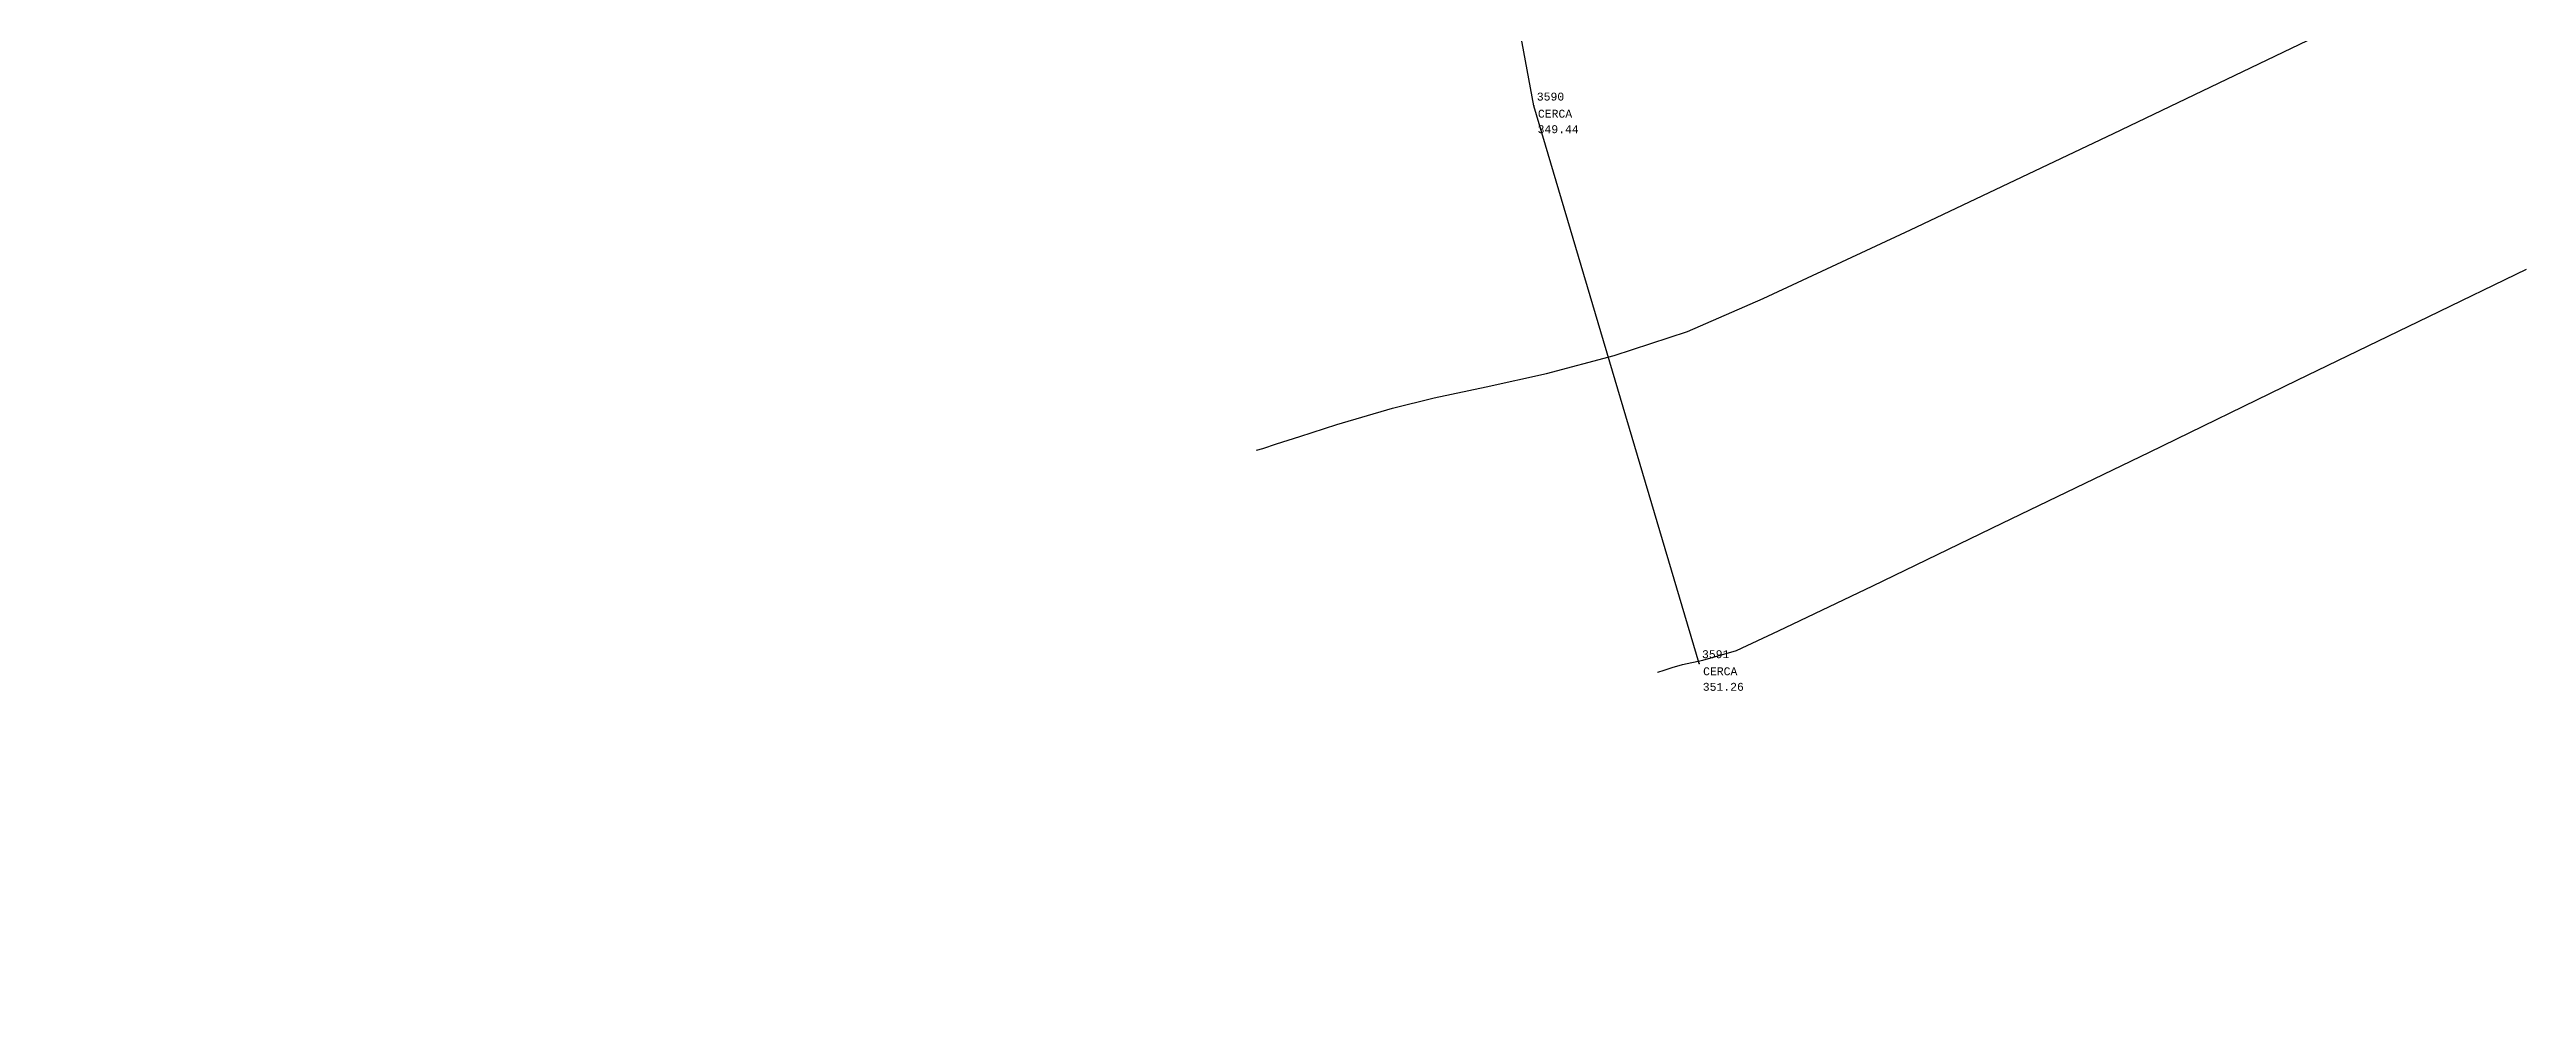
# Model space of a CAD drawing. Header units: metres. Extents: x 5050628 to 5051715, y 2427226 to 2427693.
# Drawn here: x 5051514.65 to 5051530.3, y 2427635.53 to 2427641.52 of the extents above; entities that cross this region are included whole.
import ezdxf
from ezdxf.enums import TextEntityAlignment as Align

# ---------------------------------------------------------------- set-up
doc = ezdxf.new("R2010")
doc.units = ezdxf.units.M
for name, color, linetype in [('C-TOPO-MINR-N', 11, 'Continuous'), ('Cerca', 90, 'FENCELINE2'), ('CVL_PUNTO', 2, 'Continuous'), ('CVL_PUNTO_COR', 2, 'Continuous'), ('CVL_PUNTO_NUM', 2, 'Continuous')]:
    doc.layers.add(name, color=color, linetype=linetype)
doc.styles.add('MONOTXT4', font='monotxt4.shx')
doc.linetypes.add('FENCELINE2', pattern='A,0.25,-0.1,[132,ltypeshp.shx,S=0.1,R=0,X=-0.1,Y=0],-0.1,1', length=1.45)

msp = doc.modelspace()

# ---------------------------------------------------------------- linework, layer by layer
at = {"layer": 'C-TOPO-MINR-N', "color": 32, "linetype": 'Continuous', "lineweight": -3}
for points in [[(5051522.278, 2427638.993, 350.966), (5051522.317, 2427639.005, 350.966), (5051522.404, 2427639.033, 350.966), (5051522.552, 2427639.081, 350.966), (5051522.785, 2427639.155, 350.966), (5051523.136, 2427639.26, 350.966), (5051523.401, 2427639.324, 350.966), (5051523.728, 2427639.393, 350.966), (5051524.11, 2427639.478, 350.966), (5051524.537, 2427639.591, 350.966), (5051525.001, 2427639.744, 350.966), (5051525.479, 2427639.952, 350.966), (5051526.41, 2427640.385, 350.966), (5051527.694, 2427640.993, 350.966), (5051529.228, 2427641.728, 350.966)], [(5051524.812, 2427637.591, 351.966), (5051524.82, 2427637.594, 351.966), (5051524.847, 2427637.602, 351.966), (5051524.904, 2427637.62, 351.966), (5051524.97, 2427637.64, 351.966), (5051525.099, 2427637.668, 351.966), (5051525.312, 2427637.729, 351.966), (5051525.577, 2427637.852, 351.966), (5051526.172, 2427638.137, 351.966), (5051526.99, 2427638.532, 351.966), (5051527.921, 2427638.982, 351.966), (5051528.856, 2427639.436, 351.966), (5051529.687, 2427639.839, 351.966), (5051530.304, 2427640.138, 351.966)]]:
    msp.add_polyline3d(points, dxfattribs=at)
at = {"layer": 'Cerca', "elevation": 351.725, "flags": 128}
msp.add_lwpolyline([(5051525.075, 2427637.647), (5051524.031, 2427641.169), (5051523.024, 2427646.608), (5051515.042, 2427646.506), (5051509.816, 2427646.085), (5051504.594, 2427645.357), (5051498.558, 2427644.607), (5051499.724, 2427635.531)], dxfattribs=at)
at = {"layer": 'CVL_PUNTO', "color": 4}
for p in [(5051524.031, 2427641.169, 349.908), (5051524.031, 2427641.169, 349.908), (5051525.075, 2427637.647, 351.725), (5051525.075, 2427637.647, 351.725)]:
    msp.add_point(p, dxfattribs=at)

# ---------------------------------------------------------------- texts
at = {"layer": 'CVL_PUNTO_COR', "color": 4, "style": 'MONOTXT4'}
for s, p in [('349.44', (5051524.054, 2427641.046, 349.908)), ('351.26', (5051525.098, 2427637.524, 351.725))]:
    msp.add_text(s, height=0.05, dxfattribs=at).set_placement(p, align=Align.TOP_LEFT)
at = {"layer": 'CVL_PUNTO_NUM', "color": 4, "style": 'MONOTXT4'}
for s, p in [('3590', (5051524.049, 2427641.187, 349.908)), ('3591', (5051525.093, 2427637.665, 351.725))]:
    msp.add_text(s, height=0.05, dxfattribs=at).set_placement(p, align=Align.BOTTOM_LEFT)
for p in [(5051524.056, 2427641.144, 349.908), (5051525.1, 2427637.622, 351.725)]:
    msp.add_text('CERCA', height=0.05, dxfattribs=at).set_placement(p, align=Align.TOP_LEFT)

doc.saveas('drawing.dxf')
